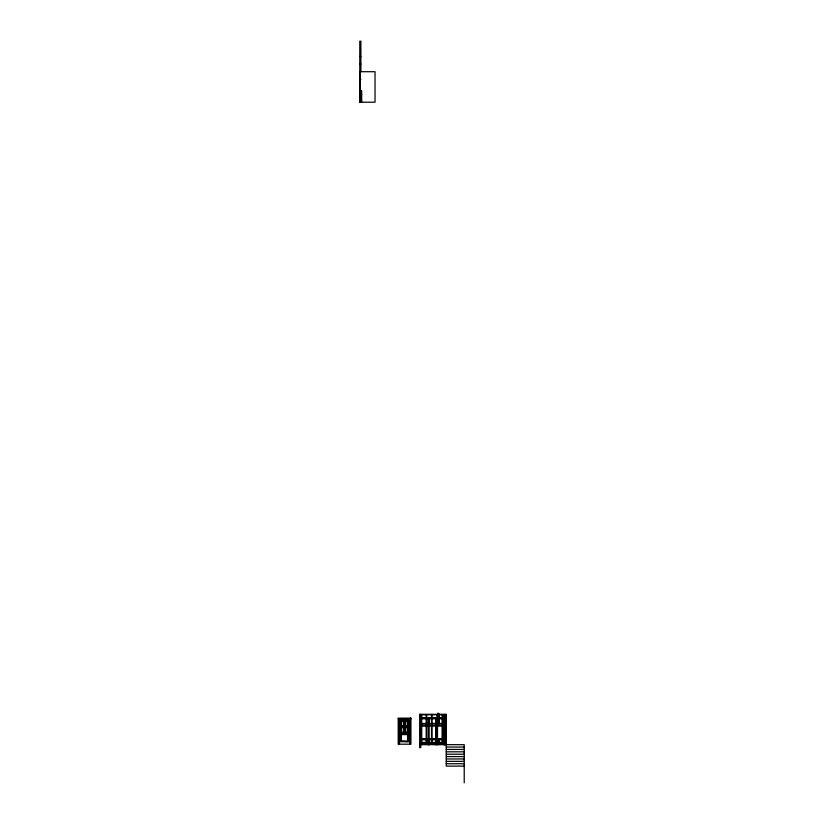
<?xml version="1.0" encoding="UTF-8"?>
<svg xmlns="http://www.w3.org/2000/svg" width="824" height="824" viewBox="0 0 824 824"><rect width="100%" height="100%" fill="white"/><g stroke="black" fill="none" stroke-linecap="round" stroke-linejoin="round"><path stroke-width="1.24" d="M428.336 739.19L428.336 723.462M436.195 739.19L436.195 723.462M444.064 739.19L444.064 723.462M464.221 766.114L446.268 766.114L446.196 714.769L419.673 714.769M400.752 720.681L403.925 720.681L403.925 726.397L400.752 726.397L400.752 720.681L403.925 720.681M400.752 726.397L401.072 721M405.202 720.681L408.374 720.681L408.374 726.397L405.202 726.397L405.202 720.681L408.374 720.681M400.752 727.036L403.925 727.036L403.925 732.752L400.752 732.752L400.752 727.036L403.925 727.036M405.202 726.397L405.521 721M400.752 732.752L401.072 727.355M405.202 727.036L408.374 727.036L408.374 732.752L405.202 732.752L405.202 727.036L408.374 727.036M405.202 732.752L405.521 727.355M400.752 741.651L400.752 734.029L408.374 734.029L408.374 741.651L400.752 741.651L400.752 734.029M401.072 734.339L408.374 734.029M359.779 56.454L360.891 56.454M359.779 64.076L360.891 64.076M359.779 71.709L375.033 71.709L375.033 102.207L359.779 102.207L359.779 41.2L360.891 41.2L360.891 71.709M359.779 79.331L360.891 79.331M359.779 90.774L361.685 90.774L361.685 102.207M359.779 94.585L361.685 94.585M437.626 713.821L438.739 713.821M421.816 717.982L444.311 717.982L444.28 744.669M421.96 718.219L444.301 718.219M398.208 718.775L410.918 718.775M421.816 718.775L436.442 718.775M437.544 718.775L444.311 718.775M410.28 719.404L399.486 719.404L399.486 744.196M421.816 723.462L444.311 723.462M435.958 717.982L435.958 723.462L435.721 718.219M421.816 723.699L444.301 723.699M421.837 725.285L444.321 725.285M401.072 726.078L403.925 726.397M405.521 726.078L408.374 726.397M421.837 726.078L444.321 726.078M401.072 732.433L403.925 732.752M405.521 732.433L408.374 732.752M419.673 733.319L420.786 733.319M421.816 738.953L444.301 738.953M421.816 739.19L444.301 739.19M421.816 739.746L436.442 739.746M437.544 739.746L444.301 739.746M401.072 741.332L408.374 741.651M421.837 742.445L444.321 742.445M421.837 743.238L444.321 743.238M419.673 744.196L446.196 744.196M419.673 744.669L464.221 744.669L464.221 782.8M446.268 747.049L464.221 747.049M446.268 749.438L464.221 749.438M446.268 751.818L464.221 751.818M446.268 754.207L464.221 754.207M446.268 756.587L464.221 756.587M446.268 758.966L464.221 758.966M446.268 761.355L464.221 761.355M446.268 763.735L464.221 763.735M435.947 718.219L435.947 723.462M446.196 744.669L446.196 714.295L419.673 714.295L419.673 747.584L420.786 747.584L420.786 714.295M445.084 714.295L445.084 744.669M444.682 714.769L444.682 744.196M444.208 714.769L444.167 744.669M443.899 714.769L443.92 744.669M443.806 718.775L443.806 723.462M443.806 739.746L443.806 744.669M442.859 714.769L442.859 744.196M439.213 714.769L439.213 723.719M439.213 739.077L439.213 744.196M438.739 723.719L438.739 713.337L437.626 713.337L437.626 723.719M438.739 739.077L438.739 744.669M437.626 739.077L437.626 744.669M437.503 714.769L437.503 744.196M437.029 714.769L437.029 744.196M436.833 723.699L436.833 738.953M436.668 718.219L436.668 723.462M436.668 739.19L436.668 744.669M436.432 717.982L436.318 744.669L436.298 739.19M436.298 718.219L436.298 723.462M436.081 718.219L436.061 723.462M436.04 723.699L436.04 738.953M436.081 739.19L436.061 744.669M435.937 739.746L435.937 744.669M431.982 714.758L431.982 744.185M431.508 714.758L431.508 744.185M429.036 718.775L429.036 723.462M428.964 723.699L428.964 738.953M429.026 739.746L429.026 744.669M428.81 718.219L428.799 723.462M428.81 739.19L428.789 744.669M428.593 725.285L428.593 726.078M428.593 742.445L428.593 743.238M428.552 717.982L428.552 744.669M428.212 718.219L428.078 723.462M428.212 739.19L428.078 744.669M426.657 714.769L426.657 744.196M426.183 714.769L426.183 744.196M421.733 714.769L421.733 744.196M421.26 714.769L421.26 744.196M410.28 718.137L410.28 744.196M409.652 719.404L409.652 744.196M408.055 721L408.055 726.078M408.055 727.355L408.055 732.433M408.055 734.339L408.055 741.332M403.616 721L403.616 726.078M403.616 727.355L403.616 732.433M398.847 718.775L398.847 744.196M361.365 90.774L361.365 102.207M360.253 71.709L360.253 102.207M360.016 79.331L360.016 102.207M442.385 714.769L442.344 744.196L442.385 714.769M443.394 739.077L443.384 744.196L443.425 739.077M443.425 714.769L443.415 723.719L443.425 714.769M410.918 718.137L398.208 718.137L398.208 744.196L410.918 744.196L410.918 718.137M403.369 721.237L401.309 721.237L401.309 725.841L403.369 725.841L403.369 721.237M407.818 721.237L405.758 721.237L405.758 725.841L407.818 725.841L407.818 721.237M408.653 726.758L404.924 726.758L404.924 733.03L408.653 733.03L408.653 726.758M403.369 727.592L401.309 727.592L401.309 732.196L403.369 732.196L403.369 727.592M407.818 727.592L405.758 727.592L405.758 732.196L407.818 732.196L407.818 727.592M407.818 734.586L401.309 734.586L401.309 741.095L407.818 741.095L407.818 734.586"/></g></svg>
